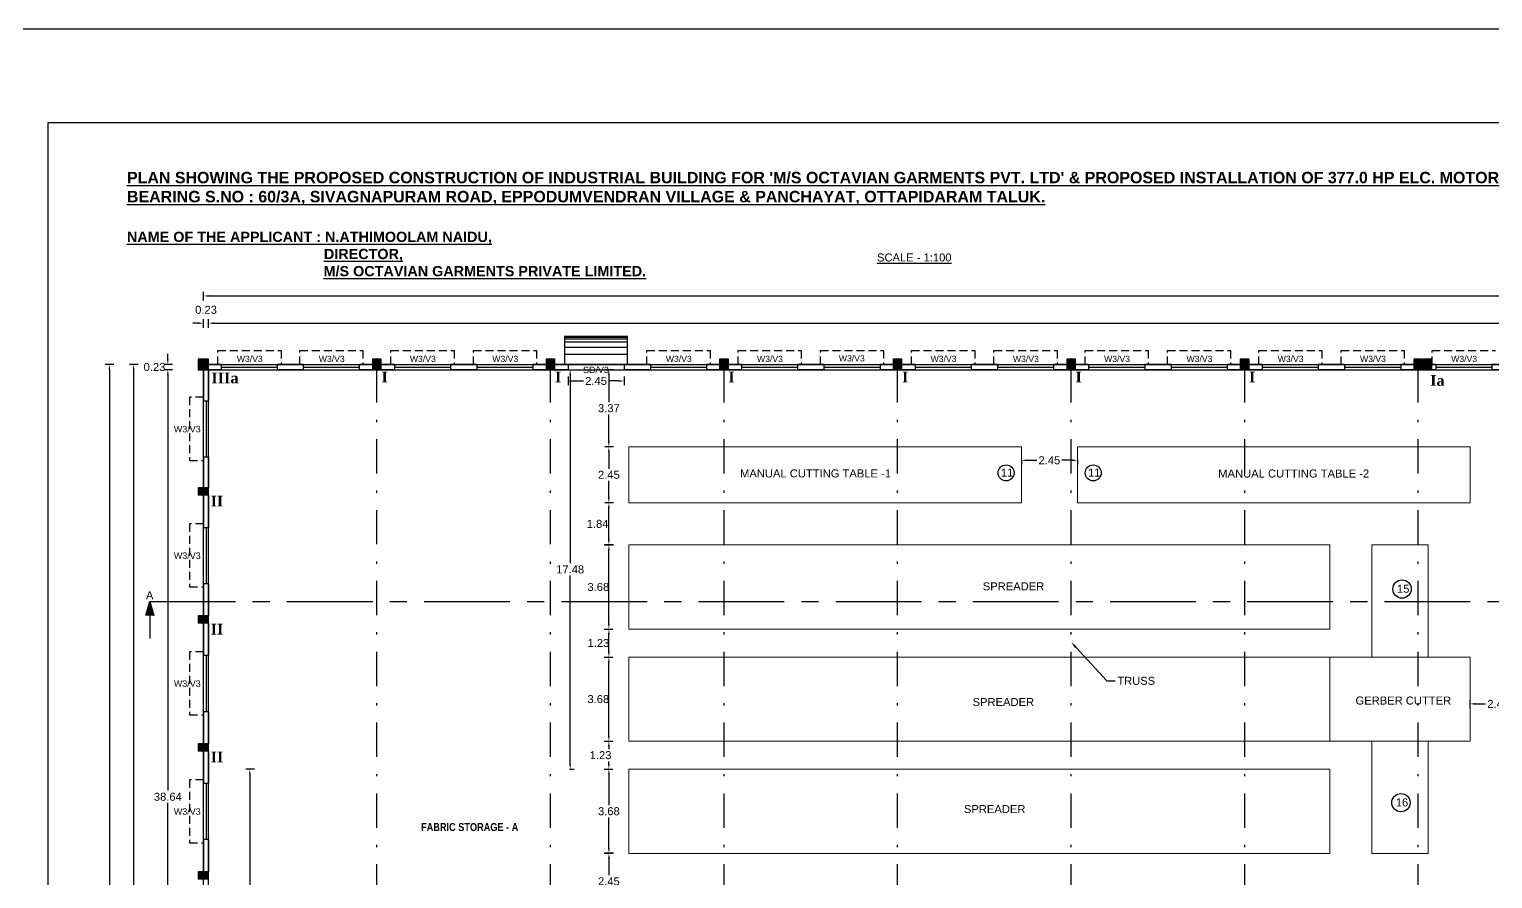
# Model space of a CAD drawing. Header units: metres. Extents: x 3715 to 4596, y 2418 to 2709.
# Drawn here: x 3819.2 to 3883.2, y 2608.3 to 2645.4 of the extents above; entities that cross this region are included whole.
import ezdxf
from ezdxf import colors
from ezdxf.entities.mleader import LeaderData, LeaderLine
from ezdxf.math import Vec2, Vec3

# ---------------------------------------------------------------- set-up
doc = ezdxf.new("R2010")
doc.units = ezdxf.units.M
doc.header["$MEASUREMENT"] = 0
for name, pattern in [('CENTER', [2, 1.25, -0.25, 0.25, -0.25]), ('DASHDOT', [1, 0.5, -0.25, 0, -0.25]), ('DASHED', [0.75, 0.5, -0.25])]:
    doc.linetypes.add(name, pattern=pattern)
for name, color, linetype in [('BLK_1_FLR_0_BLT_UP_AREA', 46, 'Continuous'), ('BLK_1_FLR_0_CARPET_AREA', 46, 'Continuous'), ('BLK_1_FLR_0_EXIT_WIDTH_DOOR', 2, 'Continuous'), ('DIST_EXIT', 7, 'Continuous'), ('WORKSHOP_AREA', 7, 'Continuous')]:
    doc.layers.add(name, color=color, linetype=linetype)
doc.layers.add('MACHINE', color=7, linetype='Continuous', lineweight=0)
doc.styles.add('sheet - sub', font='arial.ttf', dxfattribs={"height": 48})
doc.styles.get("Standard").update_dxf_attribs({"font": 'arial.ttf'})
doc.styles.add('Times New Roman$101', font='timesbd.ttf', dxfattribs={"height": 3.024})
doc.dimstyles.get("Standard").update_dxf_attribs({"dimtxt": 0.35, "dimasz": 0.23, "dimexe": 0.18, "dimexo": 0.0625, "dimgap": 0.09, "dimtad": 0, "dimtih": 1, "dimtoh": 1, "dimzin": 0, "dimdsep": 46, "dimtxsty": 'Standard', "dimcen": 0.09, "dimadec": 0, "dimazin": 0, "dimtfac": 1, "dimtofl": 0, "dimtmove": 2, "dimatfit": 3, "dimfxl": 0, "dimtolj": 1, "dimtzin": 0, "dimarcsym": 0})

# ---------------------------------------------------------------- blocks, each defined once
blk = doc.blocks.new('*D76')
at = {"color": 0, "lineweight": -2, "ltscale": 0.1}
for p, q in [((3827.075, 2632.381), (3827.075, 2632.761)), ((3827.305, 2632.581), (3890.79, 2632.581)), ((3955.875, 2632.581), (3892.39, 2632.581)), ((3956.105, 2632.381), (3956.105, 2632.761))]:
    blk.add_line(p, q, dxfattribs=at)
at = {"color": 0, "ltscale": 0.1}
for points in [[(3827.305, 2632.62), (3827.305, 2632.543), (3827.075, 2632.581)], [(3955.875, 2632.62), (3955.875, 2632.543), (3956.105, 2632.581)]]:
    blk.add_solid(points, dxfattribs=at)
at = {"color": 0, "ltscale": 0.1, "insert": (3891.59, 2632.581), "char_height": 0.35, "attachment_point": 5}
blk.add_mtext('\\A1;129.03', dxfattribs=at)
blk = doc.blocks.new('*D77')
at = {"color": 0, "lineweight": -2, "ltscale": 0.1}
for p, q in [((3826.615, 2632.581), (3826.385, 2632.581)), ((3826.845, 2632.381), (3826.845, 2632.761)), ((3827.075, 2632.381), (3827.075, 2632.761)), ((3827.305, 2632.581), (3827.535, 2632.581))]:
    blk.add_line(p, q, dxfattribs=at)
at = {"color": 0, "ltscale": 0.1}
for points in [[(3826.615, 2632.62), (3826.615, 2632.543), (3826.845, 2632.581)], [(3827.305, 2632.62), (3827.305, 2632.543), (3827.075, 2632.581)]]:
    blk.add_solid(points, dxfattribs=at)
at = {"color": 0, "ltscale": 0.1, "insert": (3826.96, 2633.164), "char_height": 0.35, "attachment_point": 5}
blk.add_mtext('\\A1;0.23', dxfattribs=at)
blk = doc.blocks.new('*D78')
at = {"color": 0, "lineweight": -2, "ltscale": 0.1}
for p, q in [((3826.845, 2633.571), (3826.845, 2633.951)), ((3827.075, 2633.771), (3898.183, 2633.771)), ((3970.825, 2633.771), (3899.716, 2633.771)), ((3971.055, 2633.571), (3971.055, 2633.951))]:
    blk.add_line(p, q, dxfattribs=at)
at = {"color": 0, "ltscale": 0.1}
for points in [[(3827.075, 2633.809), (3827.075, 2633.733), (3826.845, 2633.771)], [(3970.825, 2633.809), (3970.825, 2633.733), (3971.055, 2633.771)]]:
    blk.add_solid(points, dxfattribs=at)
at = {"color": 0, "ltscale": 0.1, "insert": (3898.95, 2633.771), "char_height": 0.35, "attachment_point": 5}
blk.add_mtext('\\A1;144.21', dxfattribs=at)
blk = doc.blocks.new('*D66')
at = {"color": 0, "lineweight": -2, "ltscale": 0.1}
for p, q in [((3825.489, 2630.545), (3825.109, 2630.545)), ((3825.289, 2630.315), (3825.289, 2612.127)), ((3825.289, 2592.135), (3825.289, 2611.589)), ((3825.489, 2591.905), (3825.109, 2591.905))]:
    blk.add_line(p, q, dxfattribs=at)
at = {"color": 0, "ltscale": 0.1}
for points in [[(3825.25, 2630.315), (3825.327, 2630.315), (3825.289, 2630.545)], [(3825.25, 2592.135), (3825.327, 2592.135), (3825.289, 2591.905)]]:
    blk.add_solid(points, dxfattribs=at)
at = {"color": 0, "ltscale": 0.1, "insert": (3825.289, 2611.858), "char_height": 0.35, "attachment_point": 5}
blk.add_mtext('\\A1;38.64', dxfattribs=at)
blk = doc.blocks.new('*D67')
at = {"color": 0, "lineweight": -2, "ltscale": 0.1}
for p, q in [((3825.289, 2631.005), (3825.289, 2631.235)), ((3825.489, 2630.775), (3825.109, 2630.775)), ((3825.489, 2630.545), (3825.109, 2630.545)), ((3825.289, 2630.315), (3825.289, 2630.085))]:
    blk.add_line(p, q, dxfattribs=at)
at = {"color": 0, "ltscale": 0.1}
for points in [[(3825.25, 2631.005), (3825.327, 2631.005), (3825.289, 2630.775)], [(3825.25, 2630.315), (3825.327, 2630.315), (3825.289, 2630.545)]]:
    blk.add_solid(points, dxfattribs=at)
at = {"color": 0, "ltscale": 0.1, "insert": (3824.706, 2630.66), "char_height": 0.35, "attachment_point": 5}
blk.add_mtext('\\A1;0.23', dxfattribs=at)
blk = doc.blocks.new('*D68')
at = {"color": 0, "lineweight": -2, "ltscale": 0.1}
for p, q in [((3823.992, 2630.775), (3823.612, 2630.775)), ((3823.792, 2630.545), (3823.792, 2605.858)), ((3823.792, 2580.635), (3823.792, 2605.321)), ((3823.992, 2580.405), (3823.612, 2580.405))]:
    blk.add_line(p, q, dxfattribs=at)
at = {"color": 0, "ltscale": 0.1}
for points in [[(3823.754, 2630.545), (3823.83, 2630.545), (3823.792, 2630.775)], [(3823.754, 2580.635), (3823.83, 2580.635), (3823.792, 2580.405)]]:
    blk.add_solid(points, dxfattribs=at)
at = {"color": 0, "ltscale": 0.1, "insert": (3823.792, 2605.59), "char_height": 0.35, "attachment_point": 5}
blk.add_mtext('\\A1;50.37', dxfattribs=at)
blk = doc.blocks.new('*D70')
at = {"color": 0, "lineweight": -2, "ltscale": 0.1}
for p, q in [((3822.933, 2630.775), (3822.553, 2630.775)), ((3822.733, 2630.545), (3822.733, 2601.258)), ((3822.733, 2571.435), (3822.733, 2600.721)), ((3822.933, 2571.205), (3822.553, 2571.205))]:
    blk.add_line(p, q, dxfattribs=at)
at = {"color": 0, "ltscale": 0.1}
for points in [[(3822.694, 2630.545), (3822.771, 2630.545), (3822.733, 2630.775)], [(3822.694, 2571.435), (3822.771, 2571.435), (3822.733, 2571.205)]]:
    blk.add_solid(points, dxfattribs=at)
at = {"color": 0, "ltscale": 0.1, "insert": (3822.733, 2600.99), "char_height": 0.35, "attachment_point": 5}
blk.add_mtext('\\A1;59.57', dxfattribs=at)
blk = doc.blocks.new('*D547')
at = {"layer": 'MACHINE', "color": 0, "lineweight": -2, "ltscale": 10}
for p, q in [((3844.778, 2609.385), (3844.398, 2609.385)), ((3844.578, 2609.155), (3844.578, 2608.427)), ((3844.578, 2607.161), (3844.578, 2607.889)), ((3844.778, 2606.931), (3844.398, 2606.931))]:
    blk.add_line(p, q, dxfattribs=at)
at = {"layer": 'MACHINE', "color": 0, "ltscale": 10}
for points in [[(3844.54, 2609.155), (3844.616, 2609.155), (3844.578, 2609.385)], [(3844.54, 2607.161), (3844.616, 2607.161), (3844.578, 2606.931)]]:
    blk.add_solid(points, dxfattribs=at)
at = {"layer": 'MACHINE', "color": 0, "ltscale": 10, "insert": (3844.578, 2608.158), "char_height": 0.35, "attachment_point": 5}
blk.add_mtext('\\A1;2.45', dxfattribs=at)
blk = doc.blocks.new('*D548')
at = {"layer": 'MACHINE', "color": 0, "lineweight": -2, "ltscale": 10}
for p, q in [((3844.378, 2613.065), (3844.758, 2613.065)), ((3844.578, 2612.835), (3844.578, 2611.493)), ((3844.578, 2609.615), (3844.578, 2610.956)), ((3844.378, 2609.385), (3844.758, 2609.385))]:
    blk.add_line(p, q, dxfattribs=at)
at = {"layer": 'MACHINE', "color": 0, "ltscale": 10}
for points in [[(3844.54, 2612.835), (3844.616, 2612.835), (3844.578, 2613.065)], [(3844.54, 2609.615), (3844.616, 2609.615), (3844.578, 2609.385)]]:
    blk.add_solid(points, dxfattribs=at)
at = {"layer": 'MACHINE', "color": 0, "ltscale": 10, "insert": (3844.578, 2611.225), "char_height": 0.35, "attachment_point": 5}
blk.add_mtext('\\A1;3.68', dxfattribs=at)
blk = doc.blocks.new('*D549')
at = {"layer": 'MACHINE', "color": 0, "lineweight": -2, "ltscale": 10}
for p, q in [((3844.378, 2617.971), (3844.758, 2617.971)), ((3844.578, 2614.521), (3844.578, 2617.741)), ((3844.378, 2614.291), (3844.758, 2614.291))]:
    blk.add_line(p, q, dxfattribs=at)
at = {"layer": 'MACHINE', "color": 0, "ltscale": 10}
for points in [[(3844.54, 2617.741), (3844.616, 2617.741), (3844.578, 2617.971)], [(3844.54, 2614.521), (3844.616, 2614.521), (3844.578, 2614.291)]]:
    blk.add_solid(points, dxfattribs=at)
at = {"layer": 'MACHINE', "color": 0, "ltscale": 10, "insert": (3844.117, 2616.131), "char_height": 0.35, "attachment_point": 5}
blk.add_mtext('\\A1;3.68', dxfattribs=at)
blk = doc.blocks.new('*D550')
at = {"layer": 'MACHINE', "color": 0, "lineweight": -2, "ltscale": 10}
for p, q in [((3844.378, 2614.291), (3844.758, 2614.291)), ((3844.578, 2614.061), (3844.578, 2613.947)), ((3844.578, 2613.295), (3844.578, 2613.409)), ((3844.378, 2613.065), (3844.758, 2613.065))]:
    blk.add_line(p, q, dxfattribs=at)
at = {"layer": 'MACHINE', "color": 0, "ltscale": 10}
for points in [[(3844.54, 2614.061), (3844.616, 2614.061), (3844.578, 2614.291)], [(3844.54, 2613.295), (3844.616, 2613.295), (3844.578, 2613.065)]]:
    blk.add_solid(points, dxfattribs=at)
at = {"layer": 'MACHINE', "color": 0, "ltscale": 10, "insert": (3844.214, 2613.678), "char_height": 0.35, "attachment_point": 5}
blk.add_mtext('\\A1;1.23', dxfattribs=at)
blk = doc.blocks.new('*D551')
at = {"layer": 'MACHINE', "color": 0, "lineweight": -2, "ltscale": 10}
for p, q in [((3844.378, 2622.878), (3844.758, 2622.878)), ((3844.578, 2619.428), (3844.578, 2622.648)), ((3844.378, 2619.198), (3844.758, 2619.198))]:
    blk.add_line(p, q, dxfattribs=at)
at = {"layer": 'MACHINE', "color": 0, "ltscale": 10}
for points in [[(3844.54, 2622.648), (3844.616, 2622.648), (3844.578, 2622.878)], [(3844.54, 2619.428), (3844.616, 2619.428), (3844.578, 2619.198)]]:
    blk.add_solid(points, dxfattribs=at)
at = {"layer": 'MACHINE', "color": 0, "ltscale": 10, "insert": (3844.117, 2621.038), "char_height": 0.35, "attachment_point": 5}
blk.add_mtext('\\A1;3.68', dxfattribs=at)
blk = doc.blocks.new('*D552')
at = {"layer": 'MACHINE', "color": 0, "lineweight": -2, "ltscale": 10}
for p, q in [((3844.778, 2624.718), (3844.398, 2624.718)), ((3844.578, 2623.108), (3844.578, 2624.488)), ((3844.778, 2622.878), (3844.398, 2622.878))]:
    blk.add_line(p, q, dxfattribs=at)
at = {"layer": 'MACHINE', "color": 0, "ltscale": 10}
for points in [[(3844.54, 2624.488), (3844.616, 2624.488), (3844.578, 2624.718)], [(3844.54, 2623.108), (3844.616, 2623.108), (3844.578, 2622.878)]]:
    blk.add_solid(points, dxfattribs=at)
at = {"layer": 'MACHINE', "color": 0, "ltscale": 10, "insert": (3844.085, 2623.798), "char_height": 0.35, "attachment_point": 5}
blk.add_mtext('\\A1;1.84', dxfattribs=at)
blk = doc.blocks.new('*D553')
at = {"layer": 'MACHINE', "color": 0, "lineweight": -2, "ltscale": 10}
for p, q in [((3844.378, 2619.198), (3844.758, 2619.198)), ((3844.578, 2618.201), (3844.578, 2618.968)), ((3844.378, 2617.971), (3844.758, 2617.971))]:
    blk.add_line(p, q, dxfattribs=at)
at = {"layer": 'MACHINE', "color": 0, "ltscale": 10}
for points in [[(3844.54, 2618.968), (3844.616, 2618.968), (3844.578, 2619.198)], [(3844.54, 2618.201), (3844.616, 2618.201), (3844.578, 2617.971)]]:
    blk.add_solid(points, dxfattribs=at)
at = {"layer": 'MACHINE', "color": 0, "ltscale": 10, "insert": (3844.121, 2618.585), "char_height": 0.35, "attachment_point": 5}
blk.add_mtext('\\A1;1.23', dxfattribs=at)
blk = doc.blocks.new('*D561')
at = {"layer": 'MACHINE', "color": 0, "lineweight": -2, "ltscale": 10}
for p, q in [((3844.778, 2627.171), (3844.398, 2627.171)), ((3844.578, 2626.941), (3844.578, 2626.213)), ((3844.578, 2624.948), (3844.578, 2625.676)), ((3844.778, 2624.718), (3844.398, 2624.718))]:
    blk.add_line(p, q, dxfattribs=at)
at = {"layer": 'MACHINE', "color": 0, "ltscale": 10}
for points in [[(3844.54, 2626.941), (3844.616, 2626.941), (3844.578, 2627.171)], [(3844.54, 2624.948), (3844.616, 2624.948), (3844.578, 2624.718)]]:
    blk.add_solid(points, dxfattribs=at)
at = {"layer": 'MACHINE', "color": 0, "ltscale": 10, "insert": (3844.578, 2625.945), "char_height": 0.35, "attachment_point": 5}
blk.add_mtext('\\A1;2.45', dxfattribs=at)
blk = doc.blocks.new('*D556')
at = {"layer": 'MACHINE', "color": 0, "lineweight": -2, "ltscale": 10}
for p, q in [((3882.244, 2615.723), (3882.244, 2616.103)), ((3882.474, 2615.923), (3882.922, 2615.923)), ((3884.468, 2615.923), (3884.02, 2615.923)), ((3884.698, 2615.723), (3884.698, 2616.103))]:
    blk.add_line(p, q, dxfattribs=at)
at = {"layer": 'MACHINE', "color": 0, "ltscale": 10}
for points in [[(3882.474, 2615.962), (3882.474, 2615.885), (3882.244, 2615.923)], [(3884.468, 2615.962), (3884.468, 2615.885), (3884.698, 2615.923)]]:
    blk.add_solid(points, dxfattribs=at)
at = {"layer": 'MACHINE', "color": 0, "ltscale": 10, "insert": (3883.471, 2615.923), "char_height": 0.35, "attachment_point": 5}
blk.add_mtext('\\A1;2.45', dxfattribs=at)
blk = doc.blocks.new('*D632')
at = {"color": 0, "lineweight": -2}
for p, q in [((3844.778, 2630.545), (3844.398, 2630.545)), ((3844.578, 2630.315), (3844.578, 2629.127)), ((3844.578, 2627.401), (3844.578, 2628.589)), ((3844.778, 2627.171), (3844.398, 2627.171))]:
    blk.add_line(p, q, dxfattribs=at)
at = {"color": 0}
for points in [[(3844.54, 2630.315), (3844.616, 2630.315), (3844.578, 2630.545)], [(3844.54, 2627.401), (3844.616, 2627.401), (3844.578, 2627.171)]]:
    blk.add_solid(points, dxfattribs=at)
at = {"color": 0, "insert": (3844.578, 2628.858), "char_height": 0.35, "attachment_point": 5}
blk.add_mtext('\\A1;3.37', dxfattribs=at)
blk = doc.blocks.new('*D633')
at = {"color": 0, "lineweight": -2}
for p, q in [((3862.618, 2626.584), (3862.618, 2626.401)), ((3862.848, 2626.581), (3863.295, 2626.581)), ((3864.841, 2626.581), (3864.393, 2626.581)), ((3865.071, 2626.584), (3865.071, 2626.401))]:
    blk.add_line(p, q, dxfattribs=at)
at = {"color": 0}
for points in [[(3862.848, 2626.619), (3862.848, 2626.543), (3862.618, 2626.581)], [(3864.841, 2626.619), (3864.841, 2626.543), (3865.071, 2626.581)]]:
    blk.add_solid(points, dxfattribs=at)
at = {"color": 0, "insert": (3863.844, 2626.581), "char_height": 0.35, "attachment_point": 5}
blk.add_mtext('\\A1;2.45', dxfattribs=at)
blk = doc.blocks.new('*D659')
at = {"layer": 'BLK_1_FLR_0_EXIT_WIDTH_DOOR', "color": 0, "lineweight": -2}
for p, q in [((3842.791, 2630.251), (3842.791, 2629.871)), ((3843.021, 2630.051), (3843.469, 2630.051)), ((3845.015, 2630.051), (3844.567, 2630.051)), ((3845.245, 2630.251), (3845.245, 2629.871))]:
    blk.add_line(p, q, dxfattribs=at)
at = {"layer": 'BLK_1_FLR_0_EXIT_WIDTH_DOOR', "color": 0}
for points in [[(3843.021, 2630.09), (3843.021, 2630.013), (3842.791, 2630.051)], [(3845.015, 2630.09), (3845.015, 2630.013), (3845.245, 2630.051)]]:
    blk.add_solid(points, dxfattribs=at)
at = {"layer": 'BLK_1_FLR_0_EXIT_WIDTH_DOOR', "color": 0, "insert": (3844.018, 2630.051), "char_height": 0.35, "attachment_point": 5}
blk.add_mtext('\\A1;2.45', dxfattribs=at)
blk = doc.blocks.new('*D686')
at = {"layer": 'DIST_EXIT', "color": 0, "lineweight": -2}
for p, q in [((3842.854, 2630.545), (3843.066, 2630.545)), ((3842.886, 2630.315), (3842.886, 2622.073)), ((3842.886, 2613.295), (3842.886, 2621.536)), ((3842.854, 2613.065), (3843.066, 2613.065))]:
    blk.add_line(p, q, dxfattribs=at)
at = {"layer": 'DIST_EXIT', "color": 0}
for points in [[(3842.847, 2630.315), (3842.924, 2630.315), (3842.886, 2630.545)], [(3842.847, 2613.295), (3842.924, 2613.295), (3842.886, 2613.065)]]:
    blk.add_solid(points, dxfattribs=at)
at = {"layer": 'DIST_EXIT', "color": 0, "insert": (3842.886, 2621.805), "char_height": 0.35, "attachment_point": 5}
blk.add_mtext('\\A1;17.48', dxfattribs=at)
blk = doc.blocks.new('*D687')
at = {"layer": 'DIST_EXIT', "color": 0, "lineweight": -2}
for p, q in [((3829.076, 2613.065), (3828.696, 2613.065)), ((3828.876, 2612.835), (3828.876, 2602.753)), ((3828.876, 2592.135), (3828.876, 2602.216)), ((3829.076, 2591.905), (3828.696, 2591.905))]:
    blk.add_line(p, q, dxfattribs=at)
at = {"layer": 'DIST_EXIT', "color": 0}
for points in [[(3828.838, 2612.835), (3828.914, 2612.835), (3828.876, 2613.065)], [(3828.838, 2592.135), (3828.914, 2592.135), (3828.876, 2591.905)]]:
    blk.add_solid(points, dxfattribs=at)
at = {"layer": 'DIST_EXIT', "color": 0, "insert": (3828.876, 2602.485), "char_height": 0.35, "attachment_point": 5}
blk.add_mtext('\\A1;21.16', dxfattribs=at)

msp = doc.modelspace()

# ---------------------------------------------------------------- hatches: boundary and pattern name
at = {"ltscale": 10}
for points in [[(3826.61465, 2630.54462), (3827.07465, 2630.54462), (3827.07465, 2631.00462), (3826.61465, 2631.00462)], [(3834.24298, 2630.54462), (3834.62631, 2630.54462), (3834.62631, 2631.00462), (3834.24298, 2631.00462)], [(3841.83298, 2630.54462), (3842.21631, 2630.54462), (3842.21631, 2631.00462), (3841.83298, 2631.00462)], [(3849.42298, 2630.54462), (3849.80631, 2630.54462), (3849.80631, 2631.00462), (3849.42298, 2631.00462)], [(3857.01298, 2630.54462), (3857.39631, 2630.54462), (3857.39631, 2631.00462), (3857.01298, 2631.00462)], [(3864.60298, 2630.54462), (3864.98631, 2630.54462), (3864.98631, 2631.00462), (3864.60298, 2631.00462)], [(3872.19298, 2630.54462), (3872.57631, 2630.54462), (3872.57631, 2631.00462), (3872.19298, 2631.00462)], [(3879.78298, 2630.54462), (3880.16631, 2630.54462), (3880.16631, 2631.00462), (3879.78298, 2631.00462)], [(3880.5752, 2631.00462), (3880.19187, 2631.00462), (3880.19187, 2630.54462), (3880.5752, 2630.54462)], [(3826.61465, 2625.06295), (3827.07465, 2625.06295), (3827.07465, 2625.36962), (3826.61465, 2625.36962)], [(3826.61465, 2619.46629), (3827.07465, 2619.46629), (3827.07465, 2619.77295), (3826.61465, 2619.77295)], [(3826.61465, 2613.86962), (3827.07465, 2613.86962), (3827.07465, 2614.17629), (3826.61465, 2614.17629)], [(3826.61465, 2608.27295), (3827.07465, 2608.27295), (3827.07465, 2608.57962), (3826.61465, 2608.57962)]]:
    msp.add_hatch(color=256, dxfattribs=at).paths.add_polyline_path(points)
h = msp.add_hatch(color=256)
h.dxf.hatch_style = 1
h.paths.add_polyline_path([(3824.32441, 2619.79813), (3824.499, 2620.40921), (3824.67252, 2619.79692)])

# ---------------------------------------------------------------- linework, layer by layer
for p, q in [((3845.39798, 2632.00135), (3842.63798, 2632.00135)), ((3842.63798, 2632.00135), (3842.63798, 2630.77468)), ((3845.39798, 2631.94882), (3842.63798, 2631.94882)), ((3845.39798, 2631.88317), (3842.63798, 2631.88317)), ((3845.39798, 2630.77468), (3845.39798, 2632.00135)), ((3845.39798, 2631.74656), (3842.63798, 2631.74656)), ((3845.39798, 2631.51011), (3842.63798, 2631.51011)), ((3845.39798, 2631.20434), (3842.63798, 2631.20434)), ((3826.84465, 2630.54462), (3826.84465, 2629.18379)), ((3827.63244, 2630.54462), (3827.07465, 2630.54462)), ((3827.07465, 2630.54462), (3827.07465, 2629.18379)), ((3827.63244, 2630.54462), (3827.63244, 2630.77462)), ((3830.08578, 2630.54462), (3830.08578, 2630.77462)), ((3831.21661, 2630.54462), (3830.08578, 2630.54462)), ((3831.21661, 2630.54462), (3831.21661, 2630.77462)), ((3833.66994, 2630.54462), (3833.66994, 2630.77462)), ((3834.24298, 2630.54462), (3833.66994, 2630.54462)), ((3835.20131, 2630.77462), (3835.20131, 2630.54462)), ((3835.20131, 2630.77462), (3835.20131, 2630.54462)), ((3837.65465, 2630.77462), (3837.65465, 2630.54462)), ((3838.80465, 2630.77462), (3838.80465, 2630.54462)), ((3841.25798, 2630.77462), (3841.25798, 2630.54462)), ((3845.24465, 2630.77462), (3842.79131, 2630.77468)), ((3842.79131, 2630.77462), (3842.79131, 2630.54462)), ((3842.79131, 2630.77462), (3842.79131, 2630.54462)), ((3845.24465, 2630.77462), (3845.24465, 2630.54462)), ((3846.39465, 2630.77462), (3846.39465, 2630.54462)), ((3848.84798, 2630.77462), (3848.84798, 2630.54462)), ((3850.38131, 2630.77462), (3850.38131, 2630.54462)), ((3850.38131, 2630.77462), (3850.38131, 2630.54462)), ((3852.83465, 2630.77462), (3852.83465, 2630.54462)), ((3853.98465, 2630.77462), (3853.98465, 2630.54462)), ((3856.43798, 2630.77462), (3856.43798, 2630.54462)), ((3857.97131, 2630.77462), (3857.97131, 2630.54462)), ((3857.97131, 2630.77462), (3857.97131, 2630.54462)), ((3860.42465, 2630.77462), (3860.42465, 2630.54462)), ((3861.57465, 2630.77462), (3861.57465, 2630.54462)), ((3864.02798, 2630.77462), (3864.02798, 2630.54462)), ((3865.56131, 2630.77462), (3865.56131, 2630.54462)), ((3865.56131, 2630.77462), (3865.56131, 2630.54462)), ((3868.01465, 2630.77462), (3868.01465, 2630.54462)), ((3869.16465, 2630.77462), (3869.16465, 2630.54462)), ((3871.61798, 2630.77462), (3871.61798, 2630.54462)), ((3873.15131, 2630.77462), (3873.15131, 2630.54462)), ((3873.15131, 2630.77462), (3873.15131, 2630.54462)), ((3875.60465, 2630.77462), (3875.60465, 2630.54462)), ((3876.75465, 2630.77462), (3876.75465, 2630.54462)), ((3879.20798, 2630.77462), (3879.20798, 2630.54462)), ((3880.74131, 2630.77462), (3880.74131, 2630.54462)), ((3880.74131, 2630.77462), (3880.74131, 2630.54462)), ((3883.19465, 2630.77462), (3883.19465, 2630.54462)), ((3826.84465, 2629.18379), (3827.07465, 2629.18379)), ((3826.84465, 2626.73045), (3826.84465, 2629.18379)), ((3827.07465, 2626.73045), (3827.07465, 2629.18379)), ((3826.84465, 2626.73045), (3826.84465, 2625.36962)), ((3826.84465, 2626.73045), (3827.07465, 2626.73045)), ((3827.07465, 2626.73045), (3827.07465, 2625.36962)), ((3826.84465, 2625.06295), (3826.84465, 2623.64462)), ((3827.07465, 2625.06295), (3827.07465, 2623.64462)), ((3826.84465, 2623.64462), (3827.07465, 2623.64462)), ((3826.84465, 2621.19129), (3826.84465, 2623.64462)), ((3827.07465, 2621.19129), (3827.07465, 2623.64462)), ((3826.84465, 2621.19129), (3826.84465, 2619.77295)), ((3826.84465, 2621.19129), (3827.07465, 2621.19129)), ((3827.07465, 2621.19129), (3827.07465, 2619.77295)), ((3826.84465, 2619.46629), (3826.84465, 2618.04795)), ((3827.07465, 2619.46629), (3827.07465, 2618.04795)), ((3826.84465, 2618.04795), (3827.07465, 2618.04795)), ((3826.84465, 2615.59462), (3826.84465, 2618.04795)), ((3827.07465, 2615.59462), (3827.07465, 2618.04795)), ((3826.84465, 2615.59462), (3826.84465, 2614.17629)), ((3826.84465, 2615.59462), (3827.07465, 2615.59462)), ((3827.07465, 2615.59462), (3827.07465, 2614.17629)), ((3826.84465, 2613.86962), (3826.84465, 2612.45129)), ((3827.07465, 2613.86962), (3827.07465, 2612.45129)), ((3826.84465, 2612.45129), (3827.07465, 2612.45129)), ((3826.84465, 2609.99795), (3826.84465, 2612.45129)), ((3827.07465, 2609.99795), (3827.07465, 2612.45129)), ((3826.84465, 2609.99795), (3826.84465, 2608.57962)), ((3826.84465, 2609.99795), (3827.07465, 2609.99795)), ((3827.07465, 2609.99795), (3827.07465, 2608.57962))]:
    msp.add_line(p, q, dxfattribs=at)
at = {"linetype": 'DASHED', "ltscale": 0.7}
for p, q in [((3827.47911, 2630.77462), (3827.47911, 2631.38795)), ((3827.47911, 2631.38795), (3830.23911, 2631.38795)), ((3830.23911, 2631.38795), (3830.23911, 2630.77462)), ((3831.06328, 2630.77462), (3831.06328, 2631.38795)), ((3831.06328, 2631.38795), (3833.82328, 2631.38795)), ((3833.82328, 2631.38795), (3833.82328, 2630.77462)), ((3835.04798, 2630.77462), (3835.04798, 2631.38795)), ((3835.04798, 2631.38795), (3837.80798, 2631.38795)), ((3837.80798, 2631.38795), (3837.80798, 2630.77462)), ((3838.65131, 2630.77462), (3838.65131, 2631.38795)), ((3838.65131, 2631.38795), (3841.41131, 2631.38795)), ((3841.41131, 2631.38795), (3841.41131, 2630.77462)), ((3846.24131, 2630.77462), (3846.24131, 2631.38795)), ((3846.24131, 2631.38795), (3849.00131, 2631.38795)), ((3849.00131, 2631.38795), (3849.00131, 2630.77462)), ((3850.22798, 2630.77462), (3850.22798, 2631.38795)), ((3850.22798, 2631.38795), (3852.98798, 2631.38795)), ((3852.98798, 2631.38795), (3852.98798, 2630.77462)), ((3853.83131, 2630.77462), (3853.83131, 2631.38795)), ((3853.83131, 2631.38795), (3856.59131, 2631.38795)), ((3856.59131, 2631.38795), (3856.59131, 2630.77462)), ((3857.81798, 2630.77462), (3857.81798, 2631.38795)), ((3857.81798, 2631.38795), (3860.57798, 2631.38795)), ((3860.57798, 2631.38795), (3860.57798, 2630.77462)), ((3861.42131, 2630.77462), (3861.42131, 2631.38795)), ((3861.42131, 2631.38795), (3864.18131, 2631.38795)), ((3864.18131, 2631.38795), (3864.18131, 2630.77462)), ((3865.40798, 2630.77462), (3865.40798, 2631.38795)), ((3865.40798, 2631.38795), (3868.16798, 2631.38795)), ((3868.16798, 2631.38795), (3868.16798, 2630.77462)), ((3869.01131, 2630.77462), (3869.01131, 2631.38795)), ((3869.01131, 2631.38795), (3871.77131, 2631.38795)), ((3871.77131, 2631.38795), (3871.77131, 2630.77462)), ((3872.99798, 2630.77462), (3872.99798, 2631.38795)), ((3872.99798, 2631.38795), (3875.75798, 2631.38795)), ((3875.75798, 2631.38795), (3875.75798, 2630.77462)), ((3876.60131, 2630.77462), (3876.60131, 2631.38795)), ((3876.60131, 2631.38795), (3879.36131, 2631.38795)), ((3879.36131, 2631.38795), (3879.36131, 2630.77462)), ((3880.58798, 2630.77462), (3880.58798, 2631.38795)), ((3880.58798, 2631.38795), (3883.34798, 2631.38795))]:
    msp.add_line(p, q, dxfattribs=at)
at = {"linetype": 'Continuous', "ltscale": 10}
for p, q in [((3827.63244, 2630.77462), (3830.08578, 2630.77462)), ((3827.63244, 2630.54462), (3830.08578, 2630.54462)), ((3831.21661, 2630.77462), (3833.66994, 2630.77462)), ((3831.21661, 2630.54462), (3833.66994, 2630.54462)), ((3835.20131, 2630.77462), (3837.65465, 2630.77462)), ((3835.20131, 2630.54462), (3837.65465, 2630.54462)), ((3838.80465, 2630.77462), (3841.25798, 2630.77462)), ((3838.80465, 2630.54462), (3841.25798, 2630.54462)), ((3846.39465, 2630.77462), (3848.84798, 2630.77462)), ((3846.39465, 2630.54462), (3848.84798, 2630.54462)), ((3850.38131, 2630.77462), (3852.83465, 2630.77462)), ((3850.38131, 2630.54462), (3852.83465, 2630.54462)), ((3853.98465, 2630.77462), (3856.43798, 2630.77462)), ((3853.98465, 2630.54462), (3856.43798, 2630.54462)), ((3857.97131, 2630.77462), (3860.42465, 2630.77462)), ((3857.97131, 2630.54462), (3860.42465, 2630.54462)), ((3861.57465, 2630.77462), (3864.02798, 2630.77462)), ((3861.57465, 2630.54462), (3864.02798, 2630.54462)), ((3865.56131, 2630.77462), (3868.01465, 2630.77462)), ((3865.56131, 2630.54462), (3868.01465, 2630.54462)), ((3869.16465, 2630.77462), (3871.61798, 2630.77462)), ((3869.16465, 2630.54462), (3871.61798, 2630.54462)), ((3873.15131, 2630.77462), (3875.60465, 2630.77462)), ((3873.15131, 2630.54462), (3875.60465, 2630.54462)), ((3876.75465, 2630.77462), (3879.20798, 2630.77462)), ((3876.75465, 2630.54462), (3879.20798, 2630.54462)), ((3880.74131, 2630.77462), (3883.19465, 2630.77462)), ((3880.74131, 2630.54462), (3883.19465, 2630.54462))]:
    msp.add_line(p, q, dxfattribs=at)
at = {"linetype": 'DASHDOT', "ltscale": 3}
for p, q in [((3834.43465, 2591.90456), (3834.43465, 2630.54462)), ((3842.02465, 2591.90456), (3842.02465, 2630.54462)), ((3849.61465, 2591.90456), (3849.61465, 2630.54462)), ((3857.20465, 2591.90456), (3857.20465, 2630.54462)), ((3864.79465, 2591.90456), (3864.79465, 2630.54462)), ((3872.38465, 2591.90456), (3872.38465, 2630.54462)), ((3879.97465, 2591.90456), (3879.97465, 2630.54462))]:
    msp.add_line(p, q, dxfattribs=at)
at = {"linetype": 'CENTER', "ltscale": 3}
msp.add_line((3824.499, 2620.40921), (3976.48121, 2620.40921), dxfattribs=at)
msp.add_line((3824.49686, 2619.79753), (3824.49686, 2618.7877))
for points in [[(3817.40443, 2497.39784), (3993.29629, 2497.39784), (3993.29629, 2645.44016), (3817.40443, 2645.44016)], [(3820.05361, 2641.35404), (3988.89013, 2641.35404), (3988.89013, 2556.35053), (3820.05361, 2556.35053)], [(3824.67252, 2619.79692), (3824.32441, 2619.79813), (3824.499, 2620.40921), (3824.499, 2620.40921)]]:
    msp.add_lwpolyline(points, close=True)
at = {"linetype": 'DASHED', "ltscale": 0.06}
msp.add_lwpolyline([(3845.39798, 2630.77468), (3845.39798, 2632.00135), (3842.63798, 2632.00135), (3842.63798, 2630.77468)], dxfattribs=at)
at = {"ltscale": 10}
for points in [[(3826.61465, 2630.54462), (3827.07465, 2630.54462), (3827.07465, 2631.00462), (3826.61465, 2631.00462)], [(3834.24298, 2630.54462), (3834.62631, 2630.54462), (3834.62631, 2631.00462), (3834.24298, 2631.00462)], [(3841.83298, 2630.54462), (3842.21631, 2630.54462), (3842.21631, 2631.00462), (3841.83298, 2631.00462)], [(3849.42298, 2630.54462), (3849.80631, 2630.54462), (3849.80631, 2631.00462), (3849.42298, 2631.00462)], [(3857.01298, 2630.54462), (3857.39631, 2630.54462), (3857.39631, 2631.00462), (3857.01298, 2631.00462)], [(3864.60298, 2630.54462), (3864.98631, 2630.54462), (3864.98631, 2631.00462), (3864.60298, 2631.00462)], [(3872.19298, 2630.54462), (3872.57631, 2630.54462), (3872.57631, 2631.00462), (3872.19298, 2631.00462)], [(3879.78298, 2630.54462), (3880.16631, 2630.54462), (3880.16631, 2631.00462), (3879.78298, 2631.00462)], [(3880.5752, 2631.00462), (3880.19187, 2631.00462), (3880.19187, 2630.54462), (3880.5752, 2630.54462)], [(3826.61465, 2625.06295), (3827.07465, 2625.06295), (3827.07465, 2625.36962), (3826.61465, 2625.36962)], [(3826.61465, 2619.46629), (3827.07465, 2619.46629), (3827.07465, 2619.77295), (3826.61465, 2619.77295)], [(3826.61465, 2613.86962), (3827.07465, 2613.86962), (3827.07465, 2614.17629), (3826.61465, 2614.17629)], [(3826.61465, 2608.27295), (3827.07465, 2608.27295), (3827.07465, 2608.57962), (3826.61465, 2608.57962)]]:
    msp.add_lwpolyline(points, close=True, dxfattribs=at)
at = {"color": 1, "ltscale": 0.1}
msp.add_lwpolyline([(3971.05465, 2630.77462), (3971.05465, 2580.40462), (3963.50298, 2580.40462), (3963.50298, 2571.20462), (3834.39631, 2571.20462), (3834.39631, 2580.40462), (3826.84465, 2580.40462), (3826.84465, 2630.77462), (3971.05465, 2630.77462)], close=True, dxfattribs=at)
at = {"ltscale": 10}
for points in [[(3827.63244, 2630.77462), (3827.07465, 2630.77462)], [(3831.21661, 2630.77462), (3830.08578, 2630.77462)], [(3834.24298, 2630.77462), (3833.66994, 2630.77462)], [(3835.20131, 2630.77462), (3834.62631, 2630.77462)], [(3835.20131, 2630.54462), (3834.62631, 2630.54462)], [(3838.80465, 2630.77462), (3837.65465, 2630.77462)], [(3838.80465, 2630.54462), (3837.65465, 2630.54462)], [(3841.83298, 2630.77462), (3841.25798, 2630.77462)], [(3841.83298, 2630.54462), (3841.25798, 2630.54462)], [(3842.79131, 2630.77462), (3842.21631, 2630.77462)], [(3842.79131, 2630.54462), (3842.21631, 2630.54462)], [(3846.39465, 2630.77462), (3845.24465, 2630.77462)], [(3846.39465, 2630.54462), (3845.24465, 2630.54462)], [(3849.42298, 2630.77462), (3848.84798, 2630.77462)], [(3849.42298, 2630.54462), (3848.84798, 2630.54462)], [(3850.38131, 2630.77462), (3849.80631, 2630.77462)], [(3850.38131, 2630.54462), (3849.80631, 2630.54462)], [(3853.98465, 2630.77462), (3852.83465, 2630.77462)], [(3853.98465, 2630.54462), (3852.83465, 2630.54462)], [(3857.01298, 2630.77462), (3856.43798, 2630.77462)], [(3857.01298, 2630.54462), (3856.43798, 2630.54462)], [(3857.97131, 2630.77462), (3857.39631, 2630.77462)], [(3857.97131, 2630.54462), (3857.39631, 2630.54462)], [(3861.57465, 2630.77462), (3860.42465, 2630.77462)], [(3861.57465, 2630.54462), (3860.42465, 2630.54462)], [(3864.60298, 2630.77462), (3864.02798, 2630.77462)], [(3864.60298, 2630.54462), (3864.02798, 2630.54462)], [(3865.56131, 2630.77462), (3864.98631, 2630.77462)], [(3865.56131, 2630.54462), (3864.98631, 2630.54462)], [(3869.16465, 2630.77462), (3868.01465, 2630.77462)], [(3869.16465, 2630.54462), (3868.01465, 2630.54462)], [(3872.19298, 2630.77462), (3871.61798, 2630.77462)], [(3872.19298, 2630.54462), (3871.61798, 2630.54462)], [(3873.15131, 2630.77462), (3872.57631, 2630.77462)], [(3873.15131, 2630.54462), (3872.57631, 2630.54462)], [(3876.75465, 2630.77462), (3875.60465, 2630.77462)], [(3876.75465, 2630.54462), (3875.60465, 2630.54462)], [(3879.78298, 2630.77462), (3879.20798, 2630.77462)], [(3879.78298, 2630.54462), (3879.20798, 2630.54462)], [(3880.74131, 2630.77462), (3880.5752, 2630.77462)], [(3880.74131, 2630.54462), (3880.5752, 2630.54462)], [(3884.34465, 2630.77462), (3883.19465, 2630.77462)], [(3884.34465, 2630.54462), (3883.19465, 2630.54462)], [(3826.95965, 2629.18379), (3826.95965, 2626.73045)], [(3826.95965, 2623.64462), (3826.95965, 2621.19129)], [(3826.95965, 2618.04795), (3826.95965, 2615.59462)], [(3826.95965, 2612.45129), (3826.95965, 2609.99795)]]:
    msp.add_lwpolyline(points, dxfattribs=at)
at = {"linetype": 'Continuous', "ltscale": 0.9}
for points in [[(3827.63244, 2630.65962), (3830.08578, 2630.65962)], [(3831.21661, 2630.65962), (3833.66994, 2630.65962)], [(3835.20131, 2630.65962), (3837.65465, 2630.65962)], [(3838.80465, 2630.65962), (3841.25798, 2630.65962)], [(3846.39465, 2630.65962), (3848.84798, 2630.65962)], [(3850.38131, 2630.65962), (3852.83465, 2630.65962)], [(3853.98465, 2630.65962), (3856.43798, 2630.65962)], [(3857.97131, 2630.65962), (3860.42465, 2630.65962)], [(3861.57465, 2630.65962), (3864.02798, 2630.65962)], [(3865.56131, 2630.65962), (3868.01465, 2630.65962)], [(3869.16465, 2630.65962), (3871.61798, 2630.65962)], [(3873.15131, 2630.65962), (3875.60465, 2630.65962)], [(3876.75465, 2630.65962), (3879.20798, 2630.65962)], [(3880.74131, 2630.65962), (3883.19465, 2630.65962)]]:
    msp.add_lwpolyline(points, dxfattribs=at)
at = {"linetype": 'DASHED', "ltscale": 0.7}
for points in [[(3826.84465, 2629.33712), (3826.84465, 2629.33712), (3826.23131, 2629.33712), (3826.23131, 2626.57712), (3826.23131, 2626.57712), (3826.84465, 2626.57712)], [(3826.84465, 2623.79795), (3826.84465, 2623.79795), (3826.23131, 2623.79795), (3826.23131, 2621.03795), (3826.23131, 2621.03795), (3826.84465, 2621.03795)], [(3826.84465, 2618.20129), (3826.84465, 2618.20129), (3826.23131, 2618.20129), (3826.23131, 2615.44129), (3826.23131, 2615.44129), (3826.84465, 2615.44129)], [(3826.84465, 2612.60462), (3826.84465, 2612.60462), (3826.23131, 2612.60462), (3826.23131, 2609.84462), (3826.23131, 2609.84462), (3826.84465, 2609.84462)]]:
    msp.add_lwpolyline(points, dxfattribs=at)
for centre, radius in [((3861.95019, 2626.02992), 0.35), ((3865.76028, 2626.02992), 0.35), ((3879.26816, 2620.94785), 0.4), ((3879.21765, 2611.60042), 0.4)]:
    msp.add_circle(centre, radius)
at = {"layer": 'BLK_1_FLR_0_BLT_UP_AREA', "color": 46, "ltscale": 0.1}
msp.add_lwpolyline([(3896.59046, 2571.20462), (3834.39631, 2571.20462), (3834.39631, 2588.60795), (3826.84465, 2588.60795), (3826.84465, 2630.77462), (3971.05465, 2630.77462), (3971.05465, 2588.60795), (3963.50298, 2588.60795), (3963.50298, 2571.20462), (3901.28689, 2571.20462), (3901.28689, 2569.69243), (3902.19498, 2569.69243), (3902.19498, 2561.2088), (3895.68152, 2561.2088), (3895.68152, 2569.69243), (3896.59046, 2569.69243)], close=True, dxfattribs=at)
at = {"layer": 'BLK_1_FLR_0_CARPET_AREA', "color": 46}
msp.add_lwpolyline([(3827.07465, 2591.90462), (3827.07465, 2630.54462), (3827.07465, 2630.54462), (3970.82465, 2630.54462)], dxfattribs=at)
at = {"layer": 'MACHINE', "lineweight": 13, "ltscale": 10}
for p, q in [((3845.44428, 2627.17126), (3862.61761, 2627.17126)), ((3845.44428, 2624.71793), (3845.44428, 2627.17126)), ((3862.61761, 2627.17126), (3862.61761, 2624.71793)), ((3865.07094, 2627.17126), (3882.24428, 2627.17126)), ((3865.07094, 2627.17126), (3865.07094, 2624.71793)), ((3882.24428, 2627.17126), (3882.24428, 2624.71793)), ((3845.44428, 2624.71793), (3862.61761, 2624.71793)), ((3865.07094, 2624.71793), (3882.24428, 2624.71793)), ((3876.11094, 2622.87793), (3845.44428, 2622.87793)), ((3845.44428, 2619.19793), (3845.44428, 2622.87793)), ((3876.11094, 2619.19793), (3876.11094, 2622.87793)), ((3880.40428, 2622.87793), (3877.95094, 2622.87793)), ((3877.95094, 2622.87793), (3877.95094, 2617.97126)), ((3880.40428, 2622.87793), (3880.40428, 2617.97126)), ((3876.11094, 2619.19793), (3845.44428, 2619.19793)), ((3882.24428, 2617.97126), (3845.44428, 2617.97126)), ((3876.11094, 2614.29126), (3876.11094, 2617.97126)), ((3882.24428, 2614.29126), (3882.24428, 2617.97126)), ((3882.24428, 2614.29126), (3845.44428, 2614.29126)), ((3877.95094, 2614.29126), (3877.95094, 2609.3846)), ((3880.40428, 2614.29126), (3880.40428, 2609.3846)), ((3876.11094, 2613.0646), (3845.44428, 2613.0646)), ((3845.44428, 2609.3846), (3845.44428, 2613.0646)), ((3876.11094, 2609.3846), (3876.11094, 2613.0646)), ((3876.11094, 2609.3846), (3845.44428, 2609.3846)), ((3877.95094, 2609.3846), (3880.40428, 2609.3846))]:
    msp.add_line(p, q, dxfattribs=at)
at = {"layer": 'MACHINE', "ltscale": 10}
msp.add_line((3845.44428, 2614.29126), (3845.44428, 2617.97126), dxfattribs=at)
at = {"layer": 'WORKSHOP_AREA'}
msp.add_lwpolyline([(3970.82465, 2591.90462), (3827.07465, 2591.90462), (3827.07465, 2630.54462), (3970.82465, 2630.54462)], close=True, dxfattribs=at)

# ---------------------------------------------------------------- texts
at = {"color": 7, "style": 'Times New Roman$101'}
for s, height, p in [('IIIa', 0.471825, (3827.19379, 2629.94831)), ('I', 0.46854, (3834.63232, 2629.98937)), ('I', 0.46718, (3842.21935, 2629.99042)), ('I', 0.46854, (3849.80307, 2629.98937)), ('I', 0.46718, (3857.40005, 2629.99042)), ('I', 0.46854, (3864.98377, 2629.98937)), ('I', 0.46854, (3872.57743, 2629.98937)), ('Ia', 0.468894, (3880.49592, 2629.84143)), ('II', 0.467345, (3827.16179, 2624.56044)), ('II', 0.468808, (3827.16179, 2618.95844)), ('II', 0.468808, (3827.16179, 2613.36677))]:
    msp.add_text(s, height=height, dxfattribs=at).set_placement(p)
msp.add_text('A', height=0.35).set_placement((3824.33355, 2620.49494))
at = {"attachment_point": 1}
for s, width, heights, insert, char_height in [("\\A1;{\\fArial|b1|i0|c0|p34;\\LPLAN SHOWING THE PROPOSED CONSTRUCTION OF INDUSTRIAL BUILDING FOR 'M/S OCTAVIAN GARMENTS PVT. LTD' & PROPOSED INSTALLATION OF 377.0 HP ELC. MOTOR  \\PBEARING S.NO : 60/3A, SIVAGNAPURAM ROAD, EPPODUMVENDRAN VILLAGE & PANCHAYAT, OTTAPIDARAM TALUK.\\H1.44331x; }", 89.0725229, [0], (3823.50294, 2639.20148), 0.5), ('{\\LSCALE - 1:100}', 4.134936, [0.87063], (3856.30357, 2635.62994), 0.35), ('11', 0.1651201, [0], (3861.72593, 2626.21783), 0.35), ('11', 0.1651201, [0], (3865.53602, 2626.21783), 0.35), ('15', 1.8211974, [0], (3879.0439, 2621.13577), 0.35), ('16', 1.8211974, [0], (3878.99339, 2611.78833), 0.35)]:
    msp.add_mtext_dynamic_manual_height_columns(s, width=width, gutter_width=1, heights=heights, dxfattribs=dict(at, insert=insert, char_height=char_height))
at = {"insert": (3823.50294, 2636.58259), "char_height": 0.45, "width": 30.8262724, "attachment_point": 1}
msp.add_mtext('\\A1;{\\fArial|b1|i0|c0|p34;\\LNAME OF THE APPLICANT : N.ATHIMOOLAM NAIDU, \\P}^I                                       {\\fArial|b1|i0|c0|p34;\\LDIRECTOR,\\P}^I^I^I^I        {\\fArial|b1|i0|c0|p34;\\LM/S OCTAVIAN GARMENTS PRIVATE LIMITED.}', dxfattribs=at)
at = {"ltscale": 6, "attachment_point": 1, "style": 'sheet - sub'}
for s, insert, char_height, width, rotation in [('W3/V3', (3854.63635, 2631.17685), 0.27, 0.954019, 0), ('W3/V3', (3828.30857, 2631.15252), 0.27, 0.954019, 0), ('W3/V3', (3831.89273, 2631.15252), 0.27, 0.954019, 0), ('W3/V3', (3835.87743, 2631.15252), 0.27, 0.954019, 0), ('W3/V3', (3839.48077, 2631.15252), 0.27, 0.954019, 0), ('{\\W0.310124; }SD/V3', (3843.40562, 2630.67633), 0.28, 1.1625771, 360), ('W3/V3', (3847.07077, 2631.15252), 0.27, 0.954019, 0), ('W3/V3', (3851.05743, 2631.15252), 0.27, 0.954019, 0), ('W3/V3', (3858.64743, 2631.15252), 0.27, 0.954019, 0), ('W3/V3', (3862.25077, 2631.15252), 0.27, 0.954019, 0), ('W3/V3', (3866.23743, 2631.15252), 0.27, 0.954019, 0), ('W3/V3', (3869.84077, 2631.15252), 0.27, 0.954019, 0), ('W3/V3', (3873.82743, 2631.15252), 0.27, 0.954019, 0), ('W3/V3', (3877.43077, 2631.15252), 0.27, 0.954019, 0), ('W3/V3', (3881.41743, 2631.15252), 0.27, 0.954019, 0), ('W3/V3', (3825.55277, 2628.08659), 0.28, 0.954019, 0), ('W3/V3', (3825.55277, 2622.54742), 0.28, 0.954019, 0), ('W3/V3', (3825.55277, 2616.95076), 0.28, 0.954019, 0), ('W3/V3', (3825.55277, 2611.35409), 0.28, 0.954019, 0)]:
    msp.add_mtext(s, dxfattribs=dict(at, insert=insert, char_height=char_height, width=width, rotation=rotation))
at = {"layer": 'MACHINE', "ltscale": 6, "char_height": 0.35, "style": 'sheet - sub'}
for s, insert, width, attachment_point in [('MANUAL CUTTING TABLE -1', (3856.91735, 2625.82669), 12.9866965, 9), ('MANUAL CUTTING TABLE -2', (3877.82948, 2625.82292), 12.9866965, 9), ('SPREADER', (3863.62022, 2620.888), 12.9866965, 9), ('SPREADER', (3863.17462, 2615.82547), 12.9866965, 9), ('{\\W3.746926; }GERBER CUTTER', (3876.72305, 2615.88923), 5.1693047, 7), ('SPREADER', (3862.79586, 2611.14165), 12.9866965, 9), ('{\\fArial Narrow|b1|i0|c0|p34;FABRIC STORAGE - A}', (3840.61871, 2610.35444), 10.9354805, 9)]:
    msp.add_mtext(s, dxfattribs=dict(at, insert=insert, width=width, attachment_point=attachment_point))

# ---------------------------------------------------------------- dimensions: what is measured, and where the dimension line sits
at = {"ltscale": 0.1}
for base, p1, p2, picture, middle in [((3826.84465, 2633.77094), (3971.05465, 2630.07597), (3826.84465, 2630.07597), '*D78', (3898.94965, 2633.77094)), ((3826.84465, 2632.5812), (3827.07465, 2630.54462), (3826.84465, 2630.44005), '*D77', (3826.95965, 2633.16384)), ((3827.07465, 2632.5812), (3956.10465, 2630.54462), (3827.07465, 2630.54462), '*D76', (3891.58965, 2632.5812))]:
    dim = msp.add_linear_dim(base=base, p1=p1, p2=p2, dimstyle='Standard', dxfattribs=at)
    dim.commit()
    dim.dimension.update_dxf_attribs({"geometry": picture, "text_midpoint": middle})
for base, p1, p2, picture, middle in [((3825.28873, 2630.77462), (3827.55422, 2630.54462), (3827.55422, 2630.77462), '*D67', (3824.70609, 2630.65962)), ((3823.79195, 2580.40462), (3827.4387, 2630.77462), (3827.4387, 2580.40462), '*D68', (3823.79195, 2605.58962))]:
    dim = msp.add_linear_dim(base=base, p1=p1, p2=p2, angle=90, dimstyle='Standard', dxfattribs=at)
    dim.commit()
    dim.dimension.update_dxf_attribs({"geometry": picture, "text_midpoint": middle})
dim = msp.add_aligned_dim(p1=(3834.91381, 2571.20462), p2=(3834.91381, 2630.77462), distance=12.18126, dimstyle='Standard', dxfattribs=at)
dim.commit()
dim.dimension.update_dxf_attribs({"geometry": '*D70', "text_midpoint": (3822.73256, 2600.98962)})
dim = msp.add_linear_dim(base=(3825.28873, 2630.54462), p1=(3827.40817, 2591.90462), p2=(3827.55422, 2630.54462), angle=90, dimstyle='Standard', dxfattribs=at)
dim.commit()
dim.dimension.update_dxf_attribs({"geometry": '*D66', "text_midpoint": (3825.28873, 2611.85821), "dimtype": 160})
for p1, p2, distance, picture, middle in [((3846.35483, 2627.17126), (3846.35483, 2630.54462), 1.77694, '*D632', (3844.57788, 2628.85794)), ((3862.61761, 2626.64626), (3865.07094, 2626.64626), -0.06529, '*D633', (3863.84428, 2626.58097))]:
    dim = msp.add_aligned_dim(p1=p1, p2=p2, distance=distance, dimstyle='Standard')
    dim.commit()
    dim.dimension.update_dxf_attribs({"geometry": picture, "text_midpoint": middle})
at = {"layer": 'BLK_1_FLR_0_EXIT_WIDTH_DOOR'}
dim = msp.add_linear_dim(base=(3845.24465, 2630.0514), p1=(3842.79131, 2630.54462), p2=(3845.24465, 2630.54462), dimstyle='Standard', dxfattribs=at)
dim.commit()
dim.dimension.update_dxf_attribs({"geometry": '*D659', "text_midpoint": (3844.01798, 2630.0514)})
at = {"layer": 'DIST_EXIT', "color": 7}
for base, p1, p2, picture, middle in [((3842.88581, 2613.0646), (3842.79131, 2630.54462), (3842.79131, 2613.0646), '*D686', (3842.88581, 2621.80461)), ((3828.87594, 2613.0646), (3832.19215, 2591.90462), (3832.19215, 2613.0646), '*D687', (3828.87594, 2602.48461))]:
    dim = msp.add_linear_dim(base=base, p1=p1, p2=p2, angle=90, dimstyle='Standard', dxfattribs=at)
    dim.commit()
    dim.dimension.update_dxf_attribs({"geometry": picture, "text_midpoint": middle})
at = {"layer": 'MACHINE', "ltscale": 10}
for base, p1, p2, picture, middle in [((3844.57788, 2627.17126), (3859.90225, 2624.71793), (3859.90225, 2627.17126), '*D561', (3844.57788, 2625.9446)), ((3844.57788, 2613.0646), (3837.17672, 2609.3846), (3837.17672, 2613.0646), '*D548', (3844.57788, 2611.2246)), ((3844.57788, 2609.3846), (3859.28106, 2606.93126), (3859.28106, 2609.3846), '*D547', (3844.57788, 2608.15793))]:
    dim = msp.add_linear_dim(base=base, p1=p1, p2=p2, angle=90, dimstyle='Standard', dxfattribs=at)
    dim.commit()
    dim.dimension.update_dxf_attribs({"geometry": picture, "text_midpoint": middle})
for base, p1, p2, picture, middle in [((3844.57788, 2624.71793), (3859.41229, 2622.87793), (3859.41229, 2624.71793), '*D552', (3844.08489, 2623.79793)), ((3844.57788, 2622.87793), (3841.91077, 2619.19793), (3841.91077, 2622.87793), '*D551', (3844.11725, 2621.03793)), ((3844.57788, 2619.19793), (3843.56336, 2617.97126), (3843.56336, 2619.19793), '*D553', (3844.12066, 2618.5846)), ((3844.57788, 2617.97126), (3841.91077, 2614.29126), (3841.91077, 2617.97126), '*D549', (3844.11725, 2616.13126)), ((3844.57788, 2614.29126), (3843.35423, 2613.0646), (3843.35423, 2614.29126), '*D550', (3844.21382, 2613.67793))]:
    dim = msp.add_linear_dim(base=base, p1=p1, p2=p2, angle=90, dimstyle='Standard', dxfattribs=at)
    dim.commit()
    dim.dimension.update_dxf_attribs({"geometry": picture, "text_midpoint": middle, "dimtype": 160})
dim = msp.add_linear_dim(base=(3884.69761, 2615.92335), p1=(3882.24428, 2615.36448), p2=(3884.69761, 2615.36448), dimstyle='Standard', dxfattribs=at)
dim.commit()
dim.dimension.update_dxf_attribs({"geometry": '*D556', "text_midpoint": (3883.47094, 2615.92335)})

# ---------------------------------------------------------------- leaders
at = {"ltscale": 0.1}
ml = msp.add_multileader_mtext('Standard', dxfattribs=at)
ml.set_content('TRUSS', color=256)
ml.set_leader_properties()
ml.build(insert=Vec2(0, 0))
ml.multileader.update_dxf_attribs({"dogleg_length": 0.36, "arrow_head_size": 0.3})
ctx = ml.context
ctx.base_point, ctx.char_height, ctx.arrow_head_size, ctx.landing_gap_size, ctx.plane_origin = Vec3(3866.72302, 2616.92997), 0.35, 0.3, 0.09, Vec3(3864.79465, 2618.62729)
notes = []
notes.append((ctx, [(0, (1, 1, 0), (3866.36302, 2616.92997), (1, 0), 0.36, [(0, [(3864.79465, 2618.62729)], 0, [])])]))
ctx.mtext.insert, ctx.mtext.flow_direction = Vec3(3866.81302, 2617.10796), 5
for ctx, leaders in notes:
    for number, flags, end, landing, length, lines in leaders:
        leader = LeaderData()
        leader.index, (leader.has_last_leader_line, leader.has_dogleg_vector, leader.attachment_direction) = number, flags
        leader.last_leader_point, leader.dogleg_vector, leader.dogleg_length = Vec3(end), Vec3(landing), length
        for number, points, colour, breaks in lines:
            line = LeaderLine()
            line.index, line.vertices, line.color, line.breaks = number, Vec3.list(points), colors.encode_raw_color(colour), breaks
            leader.lines.append(line)
        ctx.leaders.append(leader)

doc.saveas('drawing.dxf')
